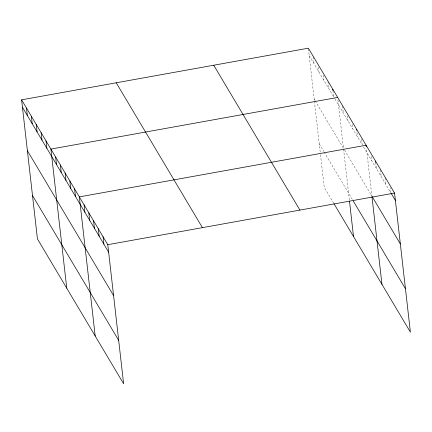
<?xml version="1.0" encoding="UTF-8"?>
<svg xmlns="http://www.w3.org/2000/svg" width="432" height="432" viewBox="0 0 432 432"><rect width="100%" height="100%" fill="white"/><g stroke="black" fill="none" stroke-linecap="round" stroke-linejoin="round"><path stroke-width="0.32" stroke-dasharray="2.16 1.62" d="M309.215 55.642L334.611 98.329M334.935 98.874L362.216 144.731L361.579 139.136M363.571 147.01L390.658 192.537L390.091 187.564M314.167 99.09L314.815 100.181M315.144 100.732L343.467 148.343L337.954 99.922M344.482 150.05L371.909 196.144L366.39 147.728M319.264 143.856L323.822 151.513M324.151 152.064L353.306 201.074M333.661 203.175L324.216 187.304L320.333 153.214M385.139 177.73L385.916 184.567M380.398 169.765L381.181 176.602M375.732 162.416L376.439 168.631M371.201 156.314L371.698 160.666M356.983 132.413L357.48 136.766M352.242 124.443L352.739 128.795M347.431 115.857L347.998 120.83M342.479 106.024L343.256 112.86M343.543 149.008L349.407 200.459M332.926 90.472L333.634 96.687M327.969 81.637L328.752 88.474M323.298 75.292L323.865 80.266M318.416 67.084L318.983 72.058M313.319 57.013L314.096 63.85M308.437 48.805L314.318 100.424M314.393 101.093L320.258 152.545"/><path stroke-width="0.65" d="M21.6 99.835L107.784 244.696L123.633 383.816L37.449 238.955L21.6 99.835L308.367 48.184L394.551 193.045L410.4 332.165L333.985 203.72M337.667 97.432L50.9 149.089L66.755 288.209M107.784 244.696L394.551 193.045M390.998 193.104L395.399 200.502M372.249 196.717L400.351 243.95M353.306 201.074L405.448 288.716M213.732 65.227L299.916 210.087M116.235 82.793L202.419 227.653M22.448 107.293L108.632 252.158M27.4 150.741L113.584 295.607M32.503 195.507L118.687 340.367M375.586 161.174L375.732 162.416M366.25 146.48L366.109 145.238L79.342 196.895L95.197 336.015M371.984 196.814L381.958 284.359M356.627 129.303L356.773 130.545M349.483 201.128L353.516 236.552M332.786 89.224L332.926 90.472M103.043 236.731L103.896 244.188M98.302 228.766L99.155 236.223M93.566 220.795L94.414 228.253M88.825 212.83L89.672 220.288M84.083 204.86L84.931 212.323M74.601 188.924L75.454 196.387M69.865 180.959L70.713 188.417M65.124 172.989L65.972 180.452M60.383 165.024L61.231 172.481M55.642 157.059L56.495 164.516M46.019 140.881L46.867 148.338M41.137 132.673L41.985 140.13M36.25 124.465L37.103 131.922M31.369 116.257L32.216 123.714M26.482 108.043L27.335 115.506"/></g></svg>
